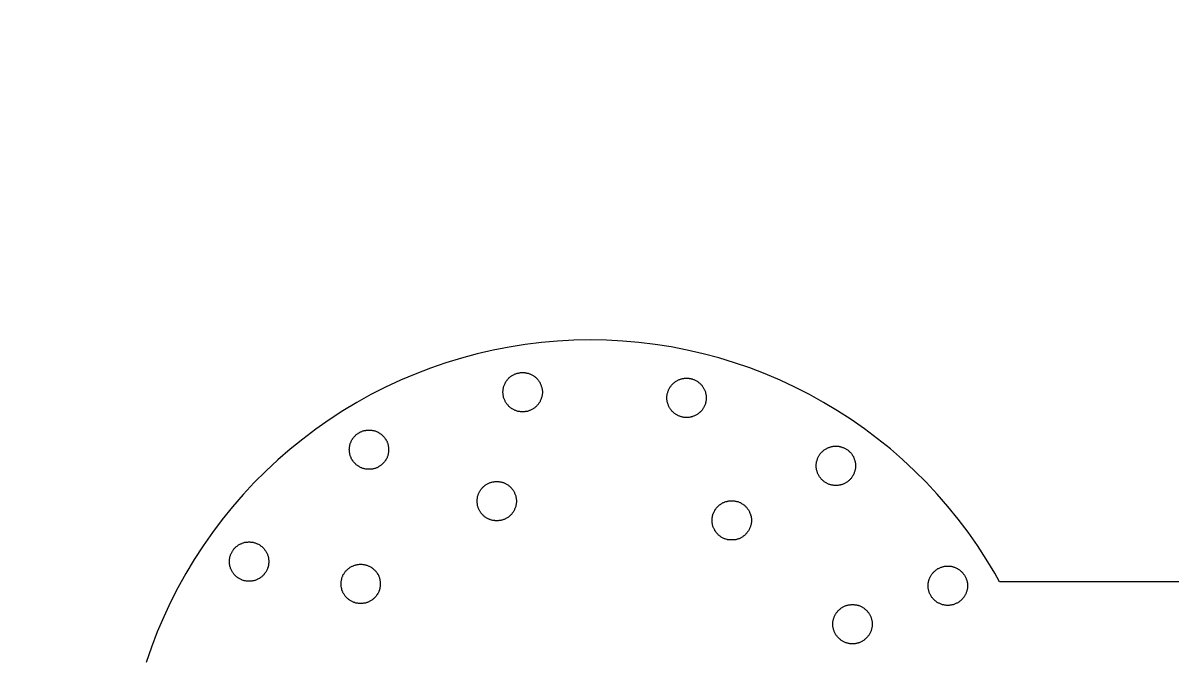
# Model space of a CAD drawing. Extents: x 1225654 to 1325654, y 924838 to 1022543.
# Drawn here: x 1267476 to 1269243, y 993502 to 994480 of the extents above; entities that cross this region are included whole.
import ezdxf

# ---------------------------------------------------------------- set-up
doc = ezdxf.new("R2010")
doc.units = 13

msp = doc.modelspace()

# ---------------------------------------------------------------- linework, layer by layer
msp.add_line((1269719.5, 993620.6), (1268977.5, 993620.6))
msp.add_lwpolyline([(1260678.3, 924838.4), (1290630.1, 924838.4, 6.524121)], format="xyb", close=True)
msp.add_lwpolyline([(1260678.3, 924838.4), (1290630.1, 924838.4, 6.524121)], format="xyb", close=True)
msp.add_lwpolyline([(1268977.5, 993620.6), (1268969.9, 993634.1), (1268956.9, 993655.5), (1268943.3, 993676.6), (1268929, 993697.1), (1268913.9, 993717.2), (1268897.9, 993736.5), (1268881.5, 993755.4), (1268864.4, 993773.9), (1268846.6, 993791.4), (1268828.4, 993808.5), (1268809.5, 993824.9), (1268789.9, 993840.7), (1268769.9, 993855.8), (1268749.4, 993870.2), (1268728.5, 993883.6), (1268706.9, 993896.4), (1268685.1, 993908.6), (1268662.6, 993920.1), (1268640, 993930.7), (1268616.9, 993940.3), (1268593.5, 993949.4), (1268569.9, 993957.4), (1268545.8, 993964.9), (1268521.7, 993971.4), (1268497.2, 993976.8), (1268472.7, 993981.8), (1268447.9, 993985.5), (1268422.9, 993988.7), (1268398, 993990.7), (1268373, 993992.1), (1268348, 993992.6), (1268323, 993992.1), (1268297.8, 993990.7), (1268273.1, 993988.5), (1268248.1, 993985.5), (1268223.4, 993981.5), (1268198.8, 993976.8), (1268174.3, 993971.1), (1268150.3, 993964.6), (1268126.2, 993957.2), (1268102.6, 993949.1), (1268079.1, 993940.1), (1268056.2, 993930.5), (1268033.5, 993919.9), (1268011, 993908.4), (1267989.2, 993896.2), (1267967.8, 993883.4), (1267946.6, 993869.7), (1267926.1, 993855.3), (1267906.1, 993840.2), (1267886.8, 993824.5), (1267867.9, 993808), (1267849.4, 993790.9), (1267831.7, 993773.2), (1267814.7, 993754.9), (1267798.1, 993736), (1267782.4, 993716.5), (1267767.3, 993696.7), (1267752.9, 993676), (1267739.4, 993655), (1267726.3, 993633.7), (1267714.2, 993611.6), (1267703, 993589.3), (1267692.4, 993566.6), (1267682.4, 993543.7), (1267673.5, 993520.3), (1267665.4, 993496.4)])
for points in [[(1268274.5, 993912.2), (1268274.5, 993911.1), (1268274.5, 993910.2), (1268274.2, 993909.1), (1268274.2, 993907.9), (1268274, 993907), (1268273.8, 993905.9), (1268273.5, 993904.8), (1268273.3, 993903.9), (1268272.9, 993902.8), (1268272.6, 993901.9), (1268272.2, 993901), (1268271.8, 993899.8), (1268271.3, 993899), (1268270.9, 993898), (1268270.4, 993897.1), (1268269.9, 993896.2), (1268269.3, 993895.4), (1268268.6, 993894.4), (1268267.9, 993893.5), (1268267.5, 993892.8), (1268266.6, 993892), (1268265.9, 993891.3), (1268265.2, 993890.4), (1268264.6, 993889.7), (1268263.7, 993889), (1268262.7, 993888.4), (1268262.1, 993887.7), (1268261.1, 993887), (1268260.3, 993886.6), (1268259.4, 993886.1), (1268258.5, 993885.4), (1268257.5, 993885), (1268256.5, 993884.6), (1268255.5, 993884.1), (1268254.6, 993883.9), (1268253.5, 993883.4), (1268252.6, 993883.2), (1268251.5, 993882.7), (1268250.6, 993882.5), (1268249.5, 993882.5), (1268248.3, 993882.3), (1268247.4, 993882), (1268246.3, 993882), (1268245.2, 993882), (1268244.3, 993882), (1268243.2, 993882), (1268242.1, 993882), (1268241.1, 993882), (1268240, 993882.3), (1268238.9, 993882.5), (1268238, 993882.5), (1268236.9, 993882.7), (1268236, 993883.2), (1268234.9, 993883.4), (1268233.9, 993883.9), (1268232.8, 993884.1), (1268231.9, 993884.6), (1268231, 993885), (1268229.9, 993885.4), (1268229, 993886.1), (1268228.1, 993886.6), (1268227.2, 993887), (1268226.5, 993887.7), (1268225.6, 993888.4), (1268224.7, 993889), (1268224.1, 993889.7), (1268223.1, 993890.4), (1268222.5, 993891.3), (1268221.8, 993892), (1268221.1, 993892.8), (1268220.5, 993893.5), (1268219.8, 993894.4), (1268219.1, 993895.4), (1268218.6, 993896.2), (1268218, 993897.1), (1268217.5, 993898), (1268217.1, 993899), (1268216.6, 993899.8), (1268216.2, 993901), (1268215.7, 993901.9), (1268215.5, 993902.8), (1268215, 993903.9), (1268214.8, 993904.8), (1268214.6, 993905.9), (1268214.4, 993907), (1268214.2, 993907.9), (1268214.2, 993909.1), (1268214.2, 993910.2), (1268213.9, 993911.1), (1268213.9, 993912.2), (1268213.9, 993913.4), (1268214.2, 993914.2), (1268214.2, 993915.4), (1268214.2, 993916.5), (1268214.4, 993917.4), (1268214.6, 993918.5), (1268214.8, 993919.4), (1268215, 993920.6), (1268215.5, 993921.4), (1268215.7, 993922.6), (1268216.2, 993923.5), (1268216.6, 993924.6), (1268217.1, 993925.5), (1268217.5, 993926.4), (1268218, 993927.3), (1268218.6, 993928.2), (1268219.1, 993929.1), (1268219.8, 993930), (1268220.5, 993930.9), (1268221.1, 993931.6), (1268221.8, 993932.5), (1268222.5, 993933.1), (1268223.1, 993934.1), (1268224.1, 993934.7), (1268224.7, 993935.4), (1268225.6, 993936.1), (1268226.5, 993936.7), (1268227.2, 993937.2), (1268228.1, 993937.9), (1268229, 993938.3), (1268229.9, 993939), (1268231, 993939.4), (1268231.9, 993939.9), (1268232.8, 993940.3), (1268233.9, 993940.6), (1268234.9, 993941), (1268236, 993941.3), (1268236.9, 993941.5), (1268238, 993941.7), (1268238.9, 993941.9), (1268240, 993942.2), (1268241.1, 993942.4), (1268242.1, 993942.4), (1268243.2, 993942.4), (1268244.3, 993942.4), (1268245.2, 993942.4), (1268246.3, 993942.4), (1268247.4, 993942.4), (1268248.3, 993942.2), (1268249.5, 993941.9), (1268250.6, 993941.7), (1268251.5, 993941.5), (1268252.6, 993941.3), (1268253.5, 993941), (1268254.6, 993940.6), (1268255.5, 993940.3), (1268256.5, 993939.9), (1268257.5, 993939.4), (1268258.5, 993939), (1268259.4, 993938.3), (1268260.3, 993937.9), (1268261.1, 993937.2), (1268262.1, 993936.7), (1268262.7, 993936.1), (1268263.7, 993935.4), (1268264.6, 993934.7), (1268265.2, 993934.1), (1268265.9, 993933.1), (1268266.6, 993932.5), (1268267.5, 993931.6), (1268267.9, 993930.9), (1268268.6, 993930), (1268269.3, 993929.1), (1268269.9, 993928.2), (1268270.4, 993927.3), (1268270.9, 993926.4), (1268271.3, 993925.5), (1268271.8, 993924.6), (1268272.2, 993923.5), (1268272.6, 993922.6), (1268272.9, 993921.4), (1268273.3, 993920.6), (1268273.5, 993919.4), (1268273.8, 993918.5), (1268274, 993917.4), (1268274.2, 993916.5), (1268274.2, 993915.4), (1268274.5, 993914.2), (1268274.5, 993913.4), (1268274.5, 993912.2), (1268274.5, 993912.2)], [(1268526.4, 993903.4), (1268526.4, 993902.6), (1268526.4, 993901.4), (1268526.2, 993900.3), (1268526.2, 993899.2), (1268526, 993898.3), (1268525.7, 993897.1), (1268525.5, 993896.2), (1268525.3, 993895.1), (1268525.1, 993894.2), (1268524.7, 993893.1), (1268524.2, 993892.2), (1268524, 993891.3), (1268523.5, 993890.2), (1268522.8, 993889.2), (1268522.4, 993888.4), (1268521.9, 993887.5), (1268521.3, 993886.6), (1268520.6, 993885.6), (1268520.1, 993884.8), (1268519.5, 993884.1), (1268518.8, 993883.2), (1268517.9, 993882.5), (1268517.2, 993881.9), (1268516.5, 993881), (1268515.6, 993880.3), (1268514.7, 993879.6), (1268514.1, 993878.9), (1268513.2, 993878.4), (1268512.3, 993877.8), (1268511.3, 993877.4), (1268510.5, 993876.9), (1268509.6, 993876.2), (1268508.4, 993875.8), (1268507.5, 993875.5), (1268506.7, 993875.1), (1268505.5, 993874.7), (1268504.6, 993874.4), (1268503.5, 993874.2), (1268502.6, 993874), (1268501.5, 993873.8), (1268500.4, 993873.5), (1268499.5, 993873.5), (1268498.3, 993873.3), (1268497.2, 993873.3), (1268496.3, 993873.3), (1268495.2, 993873.3), (1268494, 993873.3), (1268493.2, 993873.5), (1268492, 993873.5), (1268490.9, 993873.8), (1268490, 993874), (1268488.9, 993874.2), (1268488, 993874.4), (1268486.8, 993874.7), (1268486, 993875.1), (1268484.8, 993875.5), (1268483.9, 993875.8), (1268483, 993876.2), (1268482.1, 993876.9), (1268481.2, 993877.4), (1268480.3, 993877.8), (1268479.4, 993878.4), (1268478.5, 993878.9), (1268477.6, 993879.6), (1268476.7, 993880.3), (1268476, 993881), (1268475.2, 993881.9), (1268474.5, 993882.5), (1268473.8, 993883.2), (1268473.1, 993884.1), (1268472.4, 993884.8), (1268471.8, 993885.6), (1268471.1, 993886.6), (1268470.7, 993887.5), (1268470, 993888.4), (1268469.5, 993889.2), (1268469.1, 993890.2), (1268468.6, 993891.3), (1268468.2, 993892.2), (1268467.7, 993893.1), (1268467.5, 993894.2), (1268467.3, 993895.1), (1268466.8, 993896.2), (1268466.6, 993897.1), (1268466.4, 993898.3), (1268466.4, 993899.2), (1268466.1, 993900.3), (1268466.1, 993901.4), (1268465.9, 993902.6), (1268465.9, 993903.4), (1268465.9, 993904.6), (1268466.1, 993905.7), (1268466.1, 993906.6), (1268466.4, 993907.7), (1268466.4, 993908.8), (1268466.6, 993909.8), (1268466.8, 993910.8), (1268467.3, 993911.8), (1268467.5, 993912.9), (1268467.7, 993913.8), (1268468.2, 993914.9), (1268468.6, 993915.8), (1268469.1, 993916.7), (1268469.5, 993917.6), (1268470, 993918.5), (1268470.7, 993919.4), (1268471.1, 993920.3), (1268471.8, 993921.2), (1268472.4, 993922.1), (1268473.1, 993923), (1268473.8, 993923.7), (1268474.5, 993924.6), (1268475.2, 993925.3), (1268476, 993925.9), (1268476.7, 993926.6), (1268477.6, 993927.3), (1268478.5, 993928), (1268479.4, 993928.6), (1268480.3, 993929.1), (1268481.2, 993929.8), (1268482.1, 993930.2), (1268483, 993930.7), (1268483.9, 993931.1), (1268484.8, 993931.6), (1268486, 993931.8), (1268486.8, 993932.2), (1268488, 993932.5), (1268488.9, 993932.9), (1268490, 993933.1), (1268490.9, 993933.4), (1268492, 993933.4), (1268493.2, 993933.6), (1268494, 993933.6), (1268495.2, 993933.8), (1268496.3, 993933.8), (1268497.2, 993933.8), (1268498.3, 993933.6), (1268499.5, 993933.6), (1268500.4, 993933.4), (1268501.5, 993933.4), (1268502.6, 993933.1), (1268503.5, 993932.9), (1268504.6, 993932.5), (1268505.5, 993932.2), (1268506.7, 993931.8), (1268507.5, 993931.6), (1268508.4, 993931.1), (1268509.6, 993930.7), (1268510.5, 993930.2), (1268511.3, 993929.8), (1268512.3, 993929.1), (1268513.2, 993928.6), (1268514.1, 993928), (1268514.7, 993927.3), (1268515.6, 993926.6), (1268516.5, 993925.9), (1268517.2, 993925.3), (1268517.9, 993924.6), (1268518.8, 993923.7), (1268519.5, 993923), (1268520.1, 993922.1), (1268520.6, 993921.2), (1268521.3, 993920.3), (1268521.9, 993919.4), (1268522.4, 993918.5), (1268522.8, 993917.6), (1268523.5, 993916.7), (1268524, 993915.8), (1268524.2, 993914.9), (1268524.7, 993913.8), (1268525.1, 993912.9), (1268525.3, 993911.8), (1268525.5, 993910.8), (1268525.7, 993909.8), (1268526, 993908.8), (1268526.2, 993907.7), (1268526.2, 993906.6), (1268526.4, 993905.7), (1268526.4, 993904.6), (1268526.4, 993903.4), (1268526.4, 993903.4)], [(1268038.2, 993823.8), (1268038.2, 993822.7), (1268038.2, 993821.8), (1268038.2, 993820.7), (1268038, 993819.5), (1268037.7, 993818.6), (1268037.5, 993817.5), (1268037.3, 993816.4), (1268037.1, 993815.5), (1268036.8, 993814.3), (1268036.4, 993813.5), (1268036, 993812.6), (1268035.7, 993811.4), (1268035.3, 993810.5), (1268034.8, 993809.6), (1268034.1, 993808.7), (1268033.7, 993807.8), (1268033, 993806.9), (1268032.5, 993806), (1268031.9, 993805.1), (1268031.2, 993804.4), (1268030.5, 993803.5), (1268029.9, 993802.9), (1268028.9, 993802), (1268028.3, 993801.3), (1268027.4, 993800.6), (1268026.7, 993799.9), (1268025.8, 993799.3), (1268024.9, 993798.8), (1268024, 993798.2), (1268023.1, 993797.7), (1268022.2, 993797), (1268021.3, 993796.5), (1268020.4, 993796.1), (1268019.3, 993795.7), (1268018.4, 993795.5), (1268017.3, 993795), (1268016.4, 993794.8), (1268015.2, 993794.5), (1268014.4, 993794.3), (1268013.2, 993794.1), (1268012.3, 993793.9), (1268011.2, 993793.6), (1268010.1, 993793.6), (1268009.2, 993793.6), (1268008, 993793.6), (1268006.9, 993793.6), (1268006, 993793.6), (1268004.9, 993793.6), (1268003.8, 993793.9), (1268002.9, 993794.1), (1268001.7, 993794.3), (1268000.6, 993794.5), (1267999.7, 993794.8), (1267998.6, 993795), (1267997.7, 993795.5), (1267996.8, 993795.7), (1267995.7, 993796.1), (1267994.8, 993796.5), (1267993.9, 993797), (1267993, 993797.7), (1267992.1, 993798.2), (1267991.2, 993798.8), (1267990.3, 993799.3), (1267989.4, 993799.9), (1267988.5, 993800.6), (1267987.8, 993801.3), (1267987.1, 993802), (1267986.2, 993802.9), (1267985.6, 993803.5), (1267984.9, 993804.4), (1267984.2, 993805.1), (1267983.5, 993806), (1267982.8, 993806.9), (1267982.4, 993807.8), (1267981.7, 993808.7), (1267981.3, 993809.6), (1267980.8, 993810.5), (1267980.4, 993811.4), (1267979.9, 993812.6), (1267979.7, 993813.5), (1267979.2, 993814.3), (1267979, 993815.5), (1267978.6, 993816.4), (1267978.4, 993817.5), (1267978.4, 993818.6), (1267978.1, 993819.5), (1267977.9, 993820.7), (1267977.9, 993821.8), (1267977.9, 993822.7), (1267977.7, 993823.8), (1267977.9, 993824.9), (1267977.9, 993825.8), (1267977.9, 993827), (1267978.1, 993828.1), (1267978.4, 993829), (1267978.4, 993830.1), (1267978.6, 993831.2), (1267979, 993832.1), (1267979.2, 993833.2), (1267979.7, 993834.2), (1267979.9, 993835.1), (1267980.4, 993836.2), (1267980.8, 993837.1), (1267981.3, 993838), (1267981.7, 993838.9), (1267982.4, 993839.8), (1267982.8, 993840.7), (1267983.5, 993841.6), (1267984.2, 993842.5), (1267984.9, 993843.1), (1267985.6, 993844), (1267986.2, 993844.7), (1267987.1, 993845.6), (1267987.8, 993846.3), (1267988.5, 993847), (1267989.4, 993847.6), (1267990.3, 993848.3), (1267991.2, 993848.8), (1267992.1, 993849.5), (1267993, 993849.9), (1267993.9, 993850.6), (1267994.8, 993851), (1267995.7, 993851.5), (1267996.8, 993851.9), (1267997.7, 993852.2), (1267998.6, 993852.6), (1267999.7, 993852.8), (1268000.6, 993853.1), (1268001.7, 993853.3), (1268002.9, 993853.5), (1268003.8, 993853.7), (1268004.9, 993853.9), (1268006, 993853.9), (1268006.9, 993853.9), (1268008, 993853.9), (1268009.2, 993853.9), (1268010.1, 993853.9), (1268011.2, 993853.9), (1268012.3, 993853.7), (1268013.2, 993853.5), (1268014.4, 993853.3), (1268015.2, 993853.1), (1268016.4, 993852.8), (1268017.3, 993852.6), (1268018.4, 993852.2), (1268019.3, 993851.9), (1268020.4, 993851.5), (1268021.3, 993851), (1268022.2, 993850.6), (1268023.1, 993849.9), (1268024, 993849.5), (1268024.9, 993848.8), (1268025.8, 993848.3), (1268026.7, 993847.6), (1268027.4, 993847), (1268028.3, 993846.3), (1268028.9, 993845.6), (1268029.9, 993844.7), (1268030.5, 993844), (1268031.2, 993843.1), (1268031.9, 993842.5), (1268032.5, 993841.6), (1268033, 993840.7), (1268033.7, 993839.8), (1268034.1, 993838.9), (1268034.8, 993838), (1268035.3, 993837.1), (1268035.7, 993836.2), (1268036, 993835.1), (1268036.4, 993834.2), (1268036.8, 993833.2), (1268037.1, 993832.1), (1268037.3, 993831.2), (1268037.5, 993830.1), (1268037.7, 993829), (1268038, 993828.1), (1268038.2, 993827), (1268038.2, 993825.8), (1268038.2, 993824.9), (1268038.2, 993823.8), (1268038.2, 993823.8)], [(1268755.9, 993799.1), (1268755.9, 993797.9), (1268755.9, 993796.8), (1268755.9, 993795.9), (1268755.7, 993794.8), (1268755.5, 993793.6), (1268755.3, 993792.7), (1268755, 993791.6), (1268754.8, 993790.7), (1268754.6, 993789.6), (1268754.1, 993788.7), (1268753.7, 993787.6), (1268753.5, 993786.7), (1268753, 993785.7), (1268752.6, 993784.9), (1268751.9, 993784), (1268751.4, 993783.1), (1268750.7, 993782.1), (1268750.3, 993781.3), (1268749.7, 993780.4), (1268749, 993779.5), (1268748.3, 993778.8), (1268747.6, 993777.9), (1268746.7, 993777.2), (1268746.1, 993776.5), (1268745.1, 993775.9), (1268744.5, 993775.2), (1268743.5, 993774.5), (1268742.7, 993773.9), (1268741.8, 993773.4), (1268740.9, 993772.7), (1268739.9, 993772.3), (1268739.1, 993771.8), (1268738.2, 993771.3), (1268737, 993770.9), (1268736.1, 993770.5), (1268735, 993770.3), (1268734.1, 993770), (1268733, 993769.6), (1268732.1, 993769.3), (1268731, 993769.1), (1268730.1, 993769.1), (1268729, 993768.9), (1268727.8, 993768.9), (1268726.9, 993768.7), (1268725.8, 993768.7), (1268724.7, 993768.7), (1268723.5, 993768.9), (1268722.6, 993768.9), (1268721.5, 993769.1), (1268720.6, 993769.1), (1268719.5, 993769.3), (1268718.3, 993769.6), (1268717.5, 993770), (1268716.3, 993770.3), (1268715.4, 993770.5), (1268714.3, 993770.9), (1268713.4, 993771.3), (1268712.5, 993771.8), (1268711.6, 993772.3), (1268710.7, 993772.7), (1268709.8, 993773.4), (1268708.9, 993773.9), (1268708, 993774.5), (1268707.1, 993775.2), (1268706.2, 993775.9), (1268705.5, 993776.5), (1268704.6, 993777.2), (1268703.9, 993777.9), (1268703.3, 993778.8), (1268702.6, 993779.5), (1268701.9, 993780.4), (1268701.3, 993781.3), (1268700.6, 993782.1), (1268700.2, 993783.1), (1268699.5, 993784), (1268699, 993784.9), (1268698.6, 993785.7), (1268698.1, 993786.7), (1268697.7, 993787.6), (1268697.4, 993788.7), (1268697, 993789.6), (1268696.8, 993790.7), (1268696.3, 993791.6), (1268696.1, 993792.7), (1268695.9, 993793.6), (1268695.9, 993794.8), (1268695.7, 993795.9), (1268695.7, 993796.8), (1268695.7, 993797.9), (1268695.4, 993799.1), (1268695.7, 993799.9), (1268695.7, 993801.1), (1268695.7, 993802.2), (1268695.9, 993803.1), (1268695.9, 993804.2), (1268696.1, 993805.4), (1268696.3, 993806.3), (1268696.8, 993807.4), (1268697, 993808.3), (1268697.4, 993809.4), (1268697.7, 993810.3), (1268698.1, 993811.2), (1268698.6, 993812.3), (1268699, 993813.2), (1268699.5, 993814.1), (1268700.2, 993815), (1268700.6, 993815.9), (1268701.3, 993816.8), (1268701.9, 993817.7), (1268702.6, 993818.4), (1268703.3, 993819.3), (1268703.9, 993820), (1268704.6, 993820.7), (1268705.5, 993821.5), (1268706.2, 993822.2), (1268707.1, 993822.9), (1268708, 993823.6), (1268708.9, 993824), (1268709.8, 993824.7), (1268710.7, 993825.1), (1268711.6, 993825.6), (1268712.5, 993826.3), (1268713.4, 993826.7), (1268714.3, 993827), (1268715.4, 993827.4), (1268716.3, 993827.9), (1268717.5, 993828.1), (1268718.3, 993828.3), (1268719.5, 993828.5), (1268720.6, 993828.7), (1268721.5, 993829), (1268722.6, 993829), (1268723.5, 993829.2), (1268724.7, 993829.2), (1268725.8, 993829.2), (1268726.9, 993829.2), (1268727.8, 993829.2), (1268729, 993829), (1268730.1, 993829), (1268731, 993828.7), (1268732.1, 993828.5), (1268733, 993828.3), (1268734.1, 993828.1), (1268735, 993827.9), (1268736.1, 993827.4), (1268737, 993827), (1268738.2, 993826.7), (1268739.1, 993826.3), (1268739.9, 993825.6), (1268740.9, 993825.1), (1268741.8, 993824.7), (1268742.7, 993824), (1268743.5, 993823.6), (1268744.5, 993822.9), (1268745.1, 993822.2), (1268746.1, 993821.5), (1268746.7, 993820.7), (1268747.6, 993820), (1268748.3, 993819.3), (1268749, 993818.4), (1268749.7, 993817.7), (1268750.3, 993816.8), (1268750.7, 993815.9), (1268751.4, 993815), (1268751.9, 993814.1), (1268752.6, 993813.2), (1268753, 993812.3), (1268753.5, 993811.2), (1268753.7, 993810.3), (1268754.1, 993809.4), (1268754.6, 993808.3), (1268754.8, 993807.4), (1268755, 993806.3), (1268755.3, 993805.4), (1268755.5, 993804.2), (1268755.7, 993803.1), (1268755.9, 993802.2), (1268755.9, 993801.1), (1268755.9, 993799.9), (1268755.9, 993799.1), (1268755.9, 993799.1)], [(1268234.6, 993744.6), (1268234.6, 993743.7), (1268234.6, 993742.5), (1268234.4, 993741.5), (1268234.4, 993740.5), (1268234.2, 993739.4), (1268233.9, 993738.3), (1268233.7, 993737.4), (1268233.5, 993736.3), (1268233.3, 993735.4), (1268232.8, 993734.3), (1268232.4, 993733.3), (1268231.9, 993732.4), (1268231.7, 993731.3), (1268231, 993730.4), (1268230.6, 993729.5), (1268230.1, 993728.6), (1268229.4, 993727.7), (1268228.8, 993726.8), (1268228.3, 993726.1), (1268227.7, 993725.2), (1268227, 993724.4), (1268226.1, 993723.7), (1268225.4, 993723), (1268224.7, 993722.1), (1268223.8, 993721.4), (1268222.9, 993720.8), (1268222.2, 993720.3), (1268221.4, 993719.6), (1268220.5, 993718.9), (1268219.5, 993718.5), (1268218.6, 993718), (1268217.8, 993717.6), (1268216.6, 993717.2), (1268215.7, 993716.7), (1268214.8, 993716.3), (1268213.7, 993715.8), (1268212.8, 993715.6), (1268211.7, 993715.3), (1268210.8, 993715.1), (1268209.7, 993714.9), (1268208.5, 993714.7), (1268207.6, 993714.7), (1268206.5, 993714.4), (1268205.4, 993714.4), (1268204.4, 993714.4), (1268203.4, 993714.4), (1268202.2, 993714.4), (1268201.3, 993714.7), (1268200.2, 993714.7), (1268199.1, 993714.9), (1268198.2, 993715.1), (1268197, 993715.3), (1268196.2, 993715.6), (1268195, 993715.8), (1268194.1, 993716.3), (1268193, 993716.7), (1268192.1, 993717.2), (1268191.2, 993717.6), (1268190.3, 993718), (1268189.4, 993718.5), (1268188.3, 993718.9), (1268187.6, 993719.6), (1268186.7, 993720.3), (1268185.8, 993720.8), (1268184.9, 993721.4), (1268184.2, 993722.1), (1268183.3, 993723), (1268182.6, 993723.7), (1268182, 993724.4), (1268181.3, 993725.2), (1268180.6, 993726.1), (1268179.9, 993726.8), (1268179.2, 993727.7), (1268178.8, 993728.6), (1268178.2, 993729.5), (1268177.7, 993730.4), (1268177.2, 993731.3), (1268176.8, 993732.4), (1268176.3, 993733.3), (1268175.9, 993734.3), (1268175.6, 993735.4), (1268175.4, 993736.3), (1268175, 993737.4), (1268174.8, 993738.3), (1268174.6, 993739.4), (1268174.6, 993740.5), (1268174.3, 993741.5), (1268174.3, 993742.5), (1268174.1, 993743.7), (1268174.1, 993744.6), (1268174.1, 993745.7), (1268174.3, 993746.8), (1268174.3, 993747.7), (1268174.6, 993748.9), (1268174.6, 993750), (1268174.8, 993750.9), (1268175, 993752), (1268175.4, 993752.9), (1268175.6, 993754), (1268175.9, 993754.9), (1268176.3, 993756.1), (1268176.8, 993756.9), (1268177.2, 993757.9), (1268177.7, 993758.8), (1268178.2, 993759.9), (1268178.8, 993760.8), (1268179.2, 993761.5), (1268179.9, 993762.4), (1268180.6, 993763.3), (1268181.3, 993764.1), (1268182, 993764.8), (1268182.6, 993765.7), (1268183.3, 993766.4), (1268184.2, 993767.1), (1268184.9, 993767.7), (1268185.8, 993768.4), (1268186.7, 993769.1), (1268187.6, 993769.8), (1268188.3, 993770.3), (1268189.4, 993770.9), (1268190.3, 993771.3), (1268191.2, 993771.8), (1268192.1, 993772.3), (1268193, 993772.7), (1268194.1, 993773.2), (1268195, 993773.4), (1268196.2, 993773.9), (1268197, 993774.1), (1268198.2, 993774.3), (1268199.1, 993774.5), (1268200.2, 993774.5), (1268201.3, 993774.7), (1268202.2, 993774.7), (1268203.4, 993774.9), (1268204.4, 993774.9), (1268205.4, 993774.9), (1268206.5, 993774.7), (1268207.6, 993774.7), (1268208.5, 993774.5), (1268209.7, 993774.5), (1268210.8, 993774.3), (1268211.7, 993774.1), (1268212.8, 993773.9), (1268213.7, 993773.4), (1268214.8, 993773.2), (1268215.7, 993772.7), (1268216.6, 993772.3), (1268217.8, 993771.8), (1268218.6, 993771.3), (1268219.5, 993770.9), (1268220.5, 993770.3), (1268221.4, 993769.8), (1268222.2, 993769.1), (1268222.9, 993768.4), (1268223.8, 993767.7), (1268224.7, 993767.1), (1268225.4, 993766.4), (1268226.1, 993765.7), (1268227, 993764.8), (1268227.7, 993764.1), (1268228.3, 993763.3), (1268228.8, 993762.4), (1268229.4, 993761.5), (1268230.1, 993760.8), (1268230.6, 993759.9), (1268231, 993758.8), (1268231.7, 993757.9), (1268231.9, 993756.9), (1268232.4, 993756.1), (1268232.8, 993754.9), (1268233.3, 993754), (1268233.5, 993752.9), (1268233.7, 993752), (1268233.9, 993750.9), (1268234.2, 993750), (1268234.4, 993748.9), (1268234.4, 993747.7), (1268234.6, 993746.8), (1268234.6, 993745.7), (1268234.6, 993744.6), (1268234.6, 993744.6)], [(1268596, 993715.1), (1268596, 993714), (1268595.8, 993713.1), (1268595.8, 993712), (1268595.5, 993710.8), (1268595.5, 993710), (1268595.3, 993708.8), (1268595.1, 993707.7), (1268594.6, 993706.8), (1268594.4, 993705.7), (1268593.9, 993704.8), (1268593.7, 993703.9), (1268593.2, 993702.8), (1268592.8, 993701.9), (1268592.4, 993700.9), (1268591.9, 993700), (1268591.2, 993699.2), (1268590.8, 993698.3), (1268590.1, 993697.3), (1268589.5, 993696.4), (1268588.8, 993695.8), (1268588.1, 993694.9), (1268587.4, 993694.2), (1268586.7, 993693.3), (1268585.9, 993692.6), (1268585.2, 993692), (1268584.3, 993691.3), (1268583.4, 993690.6), (1268582.5, 993689.9), (1268581.6, 993689.5), (1268580.7, 993689), (1268579.8, 993688.4), (1268578.9, 993687.9), (1268578, 993687.5), (1268577.1, 993687), (1268575.9, 993686.8), (1268575.1, 993686.3), (1268573.9, 993686.1), (1268573, 993685.9), (1268571.9, 993685.4), (1268571, 993685.4), (1268569.9, 993685.2), (1268568.7, 993685), (1268567.9, 993685), (1268566.7, 993685), (1268565.6, 993685), (1268564.7, 993685), (1268563.6, 993685), (1268562.4, 993685), (1268561.3, 993685.2), (1268560.4, 993685.4), (1268559.3, 993685.4), (1268558.4, 993685.9), (1268557.3, 993686.1), (1268556.4, 993686.3), (1268555.2, 993686.8), (1268554.3, 993687), (1268553.5, 993687.5), (1268552.3, 993687.9), (1268551.4, 993688.4), (1268550.5, 993689), (1268549.6, 993689.5), (1268548.7, 993689.9), (1268547.8, 993690.6), (1268546.9, 993691.3), (1268546.3, 993692), (1268545.3, 993692.6), (1268544.7, 993693.3), (1268544, 993694.2), (1268543.1, 993694.9), (1268542.4, 993695.8), (1268541.7, 993696.4), (1268541.1, 993697.3), (1268540.6, 993698.3), (1268539.9, 993699.2), (1268539.5, 993700), (1268539.1, 993700.9), (1268538.4, 993701.9), (1268537.9, 993702.8), (1268537.7, 993703.9), (1268537.2, 993704.8), (1268536.8, 993705.7), (1268536.5, 993706.8), (1268536.3, 993707.7), (1268536.1, 993708.8), (1268535.9, 993710), (1268535.7, 993710.8), (1268535.7, 993712), (1268535.5, 993713.1), (1268535.5, 993714), (1268535.5, 993715.1), (1268535.5, 993716.3), (1268535.5, 993717.2), (1268535.7, 993718.3), (1268535.7, 993719.4), (1268535.9, 993720.3), (1268536.1, 993721.4), (1268536.3, 993722.3), (1268536.5, 993723.5), (1268536.8, 993724.4), (1268537.2, 993725.5), (1268537.7, 993726.4), (1268537.9, 993727.5), (1268538.4, 993728.4), (1268539.1, 993729.3), (1268539.5, 993730.2), (1268539.9, 993731.1), (1268540.6, 993732), (1268541.1, 993732.9), (1268541.7, 993733.8), (1268542.4, 993734.5), (1268543.1, 993735.4), (1268544, 993736), (1268544.7, 993736.9), (1268545.3, 993737.6), (1268546.3, 993738.3), (1268546.9, 993739), (1268547.8, 993739.6), (1268548.7, 993740.1), (1268549.6, 993740.8), (1268550.5, 993741.2), (1268551.4, 993741.9), (1268552.3, 993742.4), (1268553.5, 993742.8), (1268554.3, 993743.2), (1268555.2, 993743.5), (1268556.4, 993743.9), (1268557.3, 993744.1), (1268558.4, 993744.4), (1268559.3, 993744.6), (1268560.4, 993744.8), (1268561.3, 993745.1), (1268562.4, 993745.3), (1268563.6, 993745.3), (1268564.7, 993745.3), (1268565.6, 993745.3), (1268566.7, 993745.3), (1268567.9, 993745.3), (1268568.7, 993745.3), (1268569.9, 993745.1), (1268571, 993744.8), (1268571.9, 993744.6), (1268573, 993744.4), (1268573.9, 993744.1), (1268575.1, 993743.9), (1268575.9, 993743.5), (1268577.1, 993743.2), (1268578, 993742.8), (1268578.9, 993742.4), (1268579.8, 993741.9), (1268580.7, 993741.2), (1268581.6, 993740.8), (1268582.5, 993740.1), (1268583.4, 993739.6), (1268584.3, 993739), (1268585.2, 993738.3), (1268585.9, 993737.6), (1268586.7, 993736.9), (1268587.4, 993736), (1268588.1, 993735.4), (1268588.8, 993734.5), (1268589.5, 993733.8), (1268590.1, 993732.9), (1268590.8, 993732), (1268591.2, 993731.1), (1268591.9, 993730.2), (1268592.4, 993729.3), (1268592.8, 993728.4), (1268593.2, 993727.5), (1268593.7, 993726.4), (1268593.9, 993725.5), (1268594.4, 993724.4), (1268594.6, 993723.5), (1268595.1, 993722.3), (1268595.3, 993721.4), (1268595.5, 993720.3), (1268595.5, 993719.4), (1268595.8, 993718.3), (1268595.8, 993717.2), (1268596, 993716.3), (1268596, 993715.1), (1268596, 993715.1)], [(1267853.9, 993651.7), (1267853.9, 993650.8), (1267853.9, 993649.7), (1267853.7, 993648.5), (1267853.7, 993647.6), (1267853.5, 993646.5), (1267853.3, 993645.4), (1267853, 993644.5), (1267852.8, 993643.3), (1267852.3, 993642.5), (1267852.1, 993641.3), (1267851.7, 993640.4), (1267851.2, 993639.5), (1267850.7, 993638.4), (1267850.3, 993637.5), (1267849.9, 993636.6), (1267849.2, 993635.7), (1267848.7, 993634.8), (1267848.1, 993633.9), (1267847.4, 993633.2), (1267846.7, 993632.3), (1267846.1, 993631.4), (1267845.4, 993630.8), (1267844.7, 993630.1), (1267843.8, 993629.2), (1267843.1, 993628.5), (1267842.2, 993627.8), (1267841.3, 993627.4), (1267840.6, 993626.7), (1267839.7, 993626), (1267838.9, 993625.6), (1267837.9, 993625.1), (1267836.8, 993624.5), (1267835.9, 993624.2), (1267835, 993623.8), (1267833.9, 993623.3), (1267833, 993622.9), (1267831.9, 993622.6), (1267831, 993622.4), (1267829.8, 993622.2), (1267828.9, 993622), (1267827.8, 993621.7), (1267826.7, 993621.7), (1267825.8, 993621.5), (1267824.7, 993621.5), (1267823.5, 993621.5), (1267822.6, 993621.5), (1267821.5, 993621.5), (1267820.4, 993621.7), (1267819.5, 993621.7), (1267818.3, 993622), (1267817.3, 993622.2), (1267816.3, 993622.4), (1267815.2, 993622.6), (1267814.3, 993622.9), (1267813.2, 993623.3), (1267812.3, 993623.8), (1267811.4, 993624.2), (1267810.5, 993624.5), (1267809.4, 993625.1), (1267808.5, 993625.6), (1267807.5, 993626), (1267806.7, 993626.7), (1267805.8, 993627.4), (1267805.1, 993627.8), (1267804.2, 993628.5), (1267803.5, 993629.2), (1267802.6, 993630.1), (1267801.9, 993630.8), (1267801.3, 993631.4), (1267800.3, 993632.3), (1267799.9, 993633.2), (1267799.3, 993633.9), (1267798.6, 993634.8), (1267797.9, 993635.7), (1267797.4, 993636.6), (1267797, 993637.5), (1267796.6, 993638.4), (1267796.1, 993639.5), (1267795.7, 993640.4), (1267795.2, 993641.3), (1267795, 993642.5), (1267794.5, 993643.3), (1267794.3, 993644.5), (1267794.1, 993645.4), (1267793.8, 993646.5), (1267793.6, 993647.6), (1267793.6, 993648.5), (1267793.4, 993649.7), (1267793.4, 993650.8), (1267793.4, 993651.7), (1267793.4, 993652.8), (1267793.4, 993653.9), (1267793.6, 993654.8), (1267793.6, 993656), (1267793.8, 993657), (1267794.1, 993658), (1267794.3, 993659.1), (1267794.5, 993660), (1267795, 993661.1), (1267795.2, 993662), (1267795.7, 993663.2), (1267796.1, 993664), (1267796.6, 993664.9), (1267797, 993665.8), (1267797.4, 993666.8), (1267797.9, 993667.8), (1267798.6, 993668.5), (1267799.3, 993669.4), (1267799.9, 993670.4), (1267800.3, 993671.2), (1267801.3, 993671.9), (1267801.9, 993672.8), (1267802.6, 993673.5), (1267803.5, 993674.2), (1267804.2, 993674.8), (1267805.1, 993675.5), (1267805.8, 993676.2), (1267806.7, 993676.9), (1267807.5, 993677.3), (1267808.5, 993678), (1267809.4, 993678.4), (1267810.5, 993678.9), (1267811.4, 993679.3), (1267812.3, 993679.8), (1267813.2, 993680.2), (1267814.3, 993680.5), (1267815.2, 993680.7), (1267816.3, 993681.2), (1267817.3, 993681.4), (1267818.3, 993681.6), (1267819.5, 993681.6), (1267820.4, 993681.8), (1267821.5, 993681.8), (1267822.6, 993682), (1267823.5, 993682), (1267824.7, 993682), (1267825.8, 993681.8), (1267826.7, 993681.8), (1267827.8, 993681.6), (1267828.9, 993681.6), (1267829.8, 993681.4), (1267831, 993681.2), (1267831.9, 993680.7), (1267833, 993680.5), (1267833.9, 993680.2), (1267835, 993679.8), (1267835.9, 993679.3), (1267836.8, 993678.9), (1267837.9, 993678.4), (1267838.9, 993678), (1267839.7, 993677.3), (1267840.6, 993676.9), (1267841.3, 993676.2), (1267842.2, 993675.5), (1267843.1, 993674.8), (1267843.8, 993674.2), (1267844.7, 993673.5), (1267845.4, 993672.8), (1267846.1, 993671.9), (1267846.7, 993671.2), (1267847.4, 993670.4), (1267848.1, 993669.4), (1267848.7, 993668.5), (1267849.2, 993667.8), (1267849.9, 993666.8), (1267850.3, 993665.8), (1267850.7, 993664.9), (1267851.2, 993664), (1267851.7, 993663.2), (1267852.1, 993662), (1267852.3, 993661.1), (1267852.8, 993660), (1267853, 993659.1), (1267853.3, 993658), (1267853.5, 993657), (1267853.7, 993656), (1267853.7, 993654.8), (1267853.9, 993653.9), (1267853.9, 993652.8), (1267853.9, 993651.7), (1267853.9, 993651.7)], [(1268025.3, 993617.5), (1268025.3, 993616.4), (1268025.3, 993615.2), (1268025.3, 993614.3), (1268025.2, 993613.2), (1268024.9, 993612.1), (1268024.9, 993611.2), (1268024.5, 993610.1), (1268024.3, 993609.2), (1268024, 993608), (1268023.6, 993607.1), (1268023.3, 993606), (1268022.9, 993605.1), (1268022.4, 993604.2), (1268022, 993603.3), (1268021.3, 993602.2), (1268020.9, 993601.3), (1268020.2, 993600.4), (1268019.7, 993599.7), (1268019.1, 993598.8), (1268018.4, 993597.9), (1268017.7, 993597.2), (1268017.1, 993596.3), (1268016.1, 993595.7), (1268015.5, 993595), (1268014.6, 993594.3), (1268013.9, 993593.6), (1268013, 993592.9), (1268012.1, 993592.3), (1268011.2, 993591.8), (1268010.3, 993591.2), (1268009.4, 993590.7), (1268008.5, 993590.2), (1268007.6, 993589.8), (1268006.5, 993589.3), (1268005.6, 993588.9), (1268004.7, 993588.7), (1268003.6, 993588.2), (1268002.7, 993588), (1268001.5, 993587.8), (1268000.4, 993587.6), (1267999.5, 993587.6), (1267998.4, 993587.3), (1267997.2, 993587.3), (1267996.4, 993587.1), (1267995.2, 993587.1), (1267994.1, 993587.1), (1267993.2, 993587.3), (1267992.1, 993587.3), (1267990.9, 993587.6), (1267990, 993587.6), (1267988.9, 993587.8), (1267988, 993588), (1267986.9, 993588.2), (1267986, 993588.7), (1267984.9, 993588.9), (1267984, 993589.3), (1267982.8, 993589.8), (1267982, 993590.2), (1267981.1, 993590.7), (1267980.1, 993591.2), (1267979.2, 993591.8), (1267978.4, 993592.3), (1267977.5, 993592.9), (1267976.5, 993593.6), (1267975.8, 993594.3), (1267975, 993595), (1267974.3, 993595.7), (1267973.4, 993596.3), (1267972.7, 993597.2), (1267972, 993597.9), (1267971.4, 993598.8), (1267970.7, 993599.7), (1267970.2, 993600.4), (1267969.6, 993601.3), (1267969.1, 993602.2), (1267968.4, 993603.3), (1267968, 993604.2), (1267967.6, 993605.1), (1267967.1, 993606), (1267966.9, 993607.1), (1267966.4, 993608), (1267966.2, 993609.2), (1267966, 993610.1), (1267965.7, 993611.2), (1267965.5, 993612.1), (1267965.3, 993613.2), (1267965, 993614.3), (1267965, 993615.2), (1267965, 993616.4), (1267965, 993617.5), (1267965, 993618.4), (1267965, 993619.5), (1267965, 993620.6), (1267965.3, 993621.5), (1267965.5, 993622.6), (1267965.7, 993623.8), (1267966, 993624.7), (1267966.2, 993625.8), (1267966.4, 993626.7), (1267966.9, 993627.8), (1267967.1, 993628.7), (1267967.6, 993629.6), (1267968, 993630.8), (1267968.4, 993631.7), (1267969.1, 993632.5), (1267969.6, 993633.4), (1267970.2, 993634.4), (1267970.7, 993635.3), (1267971.4, 993635.9), (1267972, 993636.8), (1267972.7, 993637.7), (1267973.4, 993638.4), (1267974.3, 993639), (1267975, 993639.7), (1267975.8, 993640.6), (1267976.5, 993641.3), (1267977.5, 993641.8), (1267978.4, 993642.5), (1267979.2, 993643.1), (1267980.1, 993643.6), (1267981.1, 993644), (1267982, 993644.5), (1267982.8, 993644.9), (1267984, 993645.4), (1267984.9, 993645.8), (1267986, 993646.1), (1267986.9, 993646.5), (1267988, 993646.7), (1267988.9, 993646.9), (1267990, 993647.2), (1267990.9, 993647.4), (1267992.1, 993647.4), (1267993.2, 993647.6), (1267994.1, 993647.6), (1267995.2, 993647.6), (1267996.4, 993647.6), (1267997.2, 993647.6), (1267998.4, 993647.4), (1267999.5, 993647.4), (1268000.4, 993647.2), (1268001.5, 993646.9), (1268002.7, 993646.7), (1268003.6, 993646.5), (1268004.7, 993646.1), (1268005.6, 993645.8), (1268006.5, 993645.4), (1268007.6, 993644.9), (1268008.5, 993644.5), (1268009.4, 993644), (1268010.3, 993643.6), (1268011.2, 993643.1), (1268012.1, 993642.5), (1268013, 993641.8), (1268013.9, 993641.3), (1268014.6, 993640.6), (1268015.5, 993639.7), (1268016.1, 993639), (1268017.1, 993638.4), (1268017.7, 993637.7), (1268018.4, 993636.8), (1268019.1, 993635.9), (1268019.7, 993635.3), (1268020.2, 993634.4), (1268020.9, 993633.4), (1268021.3, 993632.5), (1268022, 993631.7), (1268022.4, 993630.8), (1268022.9, 993629.6), (1268023.3, 993628.7), (1268023.6, 993627.8), (1268024, 993626.7), (1268024.3, 993625.8), (1268024.5, 993624.7), (1268024.9, 993623.8), (1268024.9, 993622.6), (1268025.2, 993621.5), (1268025.3, 993620.6), (1268025.3, 993619.5), (1268025.3, 993618.4), (1268025.3, 993617.5), (1268025.3, 993617.5)], [(1268928.1, 993614.5), (1268928.1, 993613.7), (1268928.1, 993612.5), (1268927.9, 993611.4), (1268927.9, 993610.5), (1268927.6, 993609.4), (1268927.4, 993608.2), (1268927.2, 993607.3), (1268926.9, 993606.2), (1268926.5, 993605.3), (1268926.3, 993604.2), (1268925.8, 993603.3), (1268925.4, 993602.4), (1268924.9, 993601.3), (1268924.5, 993600.4), (1268924, 993599.5), (1268923.6, 993598.6), (1268922.9, 993597.7), (1268922.2, 993596.8), (1268921.6, 993596.1), (1268921.1, 993595.2), (1268920.2, 993594.3), (1268919.5, 993593.6), (1268918.8, 993592.9), (1268918, 993592.1), (1268917.3, 993591.4), (1268916.4, 993590.7), (1268915.7, 993590.2), (1268914.8, 993589.6), (1268913.9, 993588.9), (1268913, 993588.5), (1268912.1, 993588), (1268911, 993587.6), (1268910.1, 993587.1), (1268909.2, 993586.6), (1268908.3, 993586.2), (1268907.2, 993586), (1268906.3, 993585.5), (1268905.1, 993585.3), (1268904, 993585.1), (1268903.1, 993584.9), (1268902, 993584.6), (1268901.1, 993584.6), (1268900, 993584.4), (1268898.8, 993584.4), (1268897.9, 993584.4), (1268896.8, 993584.4), (1268895.7, 993584.4), (1268894.5, 993584.6), (1268893.6, 993584.6), (1268892.5, 993584.9), (1268891.6, 993585.1), (1268890.5, 993585.3), (1268889.6, 993585.5), (1268888.5, 993586), (1268887.6, 993586.2), (1268886.4, 993586.6), (1268885.6, 993587.1), (1268884.6, 993587.6), (1268883.5, 993588), (1268882.6, 993588.5), (1268881.7, 993588.9), (1268880.8, 993589.6), (1268880.1, 993590.2), (1268879.2, 993590.7), (1268878.4, 993591.4), (1268877.7, 993592.1), (1268876.8, 993592.9), (1268876.1, 993593.6), (1268875.4, 993594.3), (1268874.8, 993595.2), (1268874.1, 993596.1), (1268873.4, 993596.8), (1268872.7, 993597.7), (1268872.2, 993598.6), (1268871.6, 993599.5), (1268871.2, 993600.4), (1268870.7, 993601.3), (1268870.2, 993602.4), (1268869.8, 993603.3), (1268869.3, 993604.2), (1268869.1, 993605.3), (1268868.6, 993606.2), (1268868.4, 993607.3), (1268868.2, 993608.2), (1268868, 993609.4), (1268867.8, 993610.5), (1268867.8, 993611.4), (1268867.6, 993612.5), (1268867.6, 993613.7), (1268867.6, 993614.5), (1268867.6, 993615.7), (1268867.6, 993616.8), (1268867.8, 993617.7), (1268867.8, 993618.8), (1268868, 993620), (1268868.2, 993620.9), (1268868.4, 993622), (1268868.6, 993622.9), (1268869.1, 993624), (1268869.3, 993624.9), (1268869.8, 993626), (1268870.2, 993626.9), (1268870.7, 993627.8), (1268871.2, 993628.7), (1268871.6, 993629.8), (1268872.2, 993630.8), (1268872.7, 993631.4), (1268873.4, 993632.3), (1268874.1, 993633.2), (1268874.8, 993634.1), (1268875.4, 993634.8), (1268876.1, 993635.7), (1268876.8, 993636.4), (1268877.7, 993637), (1268878.4, 993637.7), (1268879.2, 993638.4), (1268880.1, 993639), (1268880.8, 993639.7), (1268881.7, 993640.2), (1268882.6, 993640.9), (1268883.5, 993641.3), (1268884.6, 993641.8), (1268885.6, 993642.2), (1268886.4, 993642.6), (1268887.6, 993643.1), (1268888.5, 993643.3), (1268889.6, 993643.8), (1268890.5, 993644), (1268891.6, 993644.2), (1268892.5, 993644.5), (1268893.6, 993644.5), (1268894.5, 993644.7), (1268895.7, 993644.7), (1268896.8, 993644.9), (1268897.9, 993644.9), (1268898.8, 993644.9), (1268900, 993644.7), (1268901.1, 993644.7), (1268902, 993644.5), (1268903.1, 993644.5), (1268904, 993644.2), (1268905.1, 993644), (1268906.3, 993643.8), (1268907.2, 993643.3), (1268908.3, 993643.1), (1268909.2, 993642.6), (1268910.1, 993642.2), (1268911, 993641.8), (1268912.1, 993641.3), (1268913, 993640.9), (1268913.9, 993640.2), (1268914.8, 993639.7), (1268915.7, 993639), (1268916.4, 993638.4), (1268917.3, 993637.7), (1268918, 993637), (1268918.8, 993636.4), (1268919.5, 993635.7), (1268920.2, 993634.8), (1268921.1, 993634.1), (1268921.6, 993633.2), (1268922.2, 993632.3), (1268922.9, 993631.4), (1268923.6, 993630.8), (1268924, 993629.8), (1268924.5, 993628.7), (1268924.9, 993627.8), (1268925.4, 993626.9), (1268925.8, 993626), (1268926.3, 993624.9), (1268926.5, 993624), (1268926.9, 993622.9), (1268927.2, 993622), (1268927.4, 993620.9), (1268927.6, 993620), (1268927.9, 993618.8), (1268927.9, 993617.7), (1268928.1, 993616.8), (1268928.1, 993615.7), (1268928.1, 993614.5), (1268928.1, 993614.5)], [(1268781.6, 993555.6), (1268781.6, 993554.5), (1268781.6, 993553.3), (1268781.4, 993552.5), (1268781.4, 993551.3), (1268781.2, 993550.2), (1268780.9, 993549.3), (1268780.7, 993548.2), (1268780.5, 993547.3), (1268780, 993546.1), (1268779.8, 993545.3), (1268779.3, 993544.1), (1268778.9, 993543.2), (1268778.5, 993542.3), (1268778, 993541.2), (1268777.6, 993540.3), (1268776.9, 993539.4), (1268776.4, 993538.5), (1268775.7, 993537.8), (1268775.1, 993536.9), (1268774.4, 993536), (1268773.7, 993535.4), (1268773, 993534.5), (1268772.3, 993533.8), (1268771.5, 993533.1), (1268770.8, 993532.4), (1268769.9, 993531.8), (1268769, 993531.1), (1268768.3, 993530.4), (1268767.4, 993529.9), (1268766.5, 993529.3), (1268765.6, 993528.8), (1268764.5, 993528.3), (1268763.6, 993527.9), (1268762.7, 993527.5), (1268761.5, 993527), (1268760.7, 993526.8), (1268759.8, 993526.3), (1268758.6, 993526.1), (1268757.5, 993525.9), (1268756.6, 993525.7), (1268755.5, 993525.4), (1268754.6, 993525.4), (1268753.5, 993525.4), (1268752.3, 993525.2), (1268751.2, 993525.2), (1268750.3, 993525.2), (1268749.2, 993525.4), (1268748.1, 993525.4), (1268747.1, 993525.4), (1268746.1, 993525.7), (1268745.1, 993525.9), (1268744, 993526.1), (1268742.9, 993526.3), (1268742, 993526.8), (1268741.1, 993527), (1268739.9, 993527.5), (1268739.1, 993527.9), (1268738.2, 993528.3), (1268737, 993528.8), (1268736.1, 993529.3), (1268735.3, 993529.9), (1268734.3, 993530.4), (1268733.4, 993531.1), (1268732.7, 993531.8), (1268731.9, 993532.4), (1268731.2, 993533.1), (1268730.3, 993533.8), (1268729.6, 993534.5), (1268729, 993535.4), (1268728.3, 993536), (1268727.6, 993536.9), (1268726.9, 993537.8), (1268726.2, 993538.5), (1268725.5, 993539.4), (1268725.1, 993540.3), (1268724.7, 993541.2), (1268724.2, 993542.3), (1268723.8, 993543.2), (1268723.3, 993544.1), (1268722.9, 993545.3), (1268722.6, 993546.1), (1268722.2, 993547.3), (1268721.9, 993548.2), (1268721.8, 993549.3), (1268721.5, 993550.2), (1268721.3, 993551.3), (1268721.3, 993552.5), (1268721.1, 993553.3), (1268721.1, 993554.5), (1268721.1, 993555.6), (1268721.1, 993556.5), (1268721.1, 993557.6), (1268721.3, 993558.7), (1268721.3, 993559.7), (1268721.5, 993560.7), (1268721.8, 993561.9), (1268721.9, 993562.8), (1268722.2, 993563.9), (1268722.6, 993564.8), (1268722.9, 993565.9), (1268723.3, 993566.9), (1268723.8, 993567.7), (1268724.2, 993568.9), (1268724.7, 993569.8), (1268725.1, 993570.7), (1268725.5, 993571.6), (1268726.2, 993572.5), (1268726.9, 993573.4), (1268727.6, 993574.1), (1268728.3, 993574.9), (1268729, 993575.8), (1268729.6, 993576.5), (1268730.3, 993577.2), (1268731.2, 993577.9), (1268731.9, 993578.8), (1268732.7, 993579.2), (1268733.4, 993579.9), (1268734.3, 993580.6), (1268735.3, 993581.3), (1268736.1, 993581.7), (1268737, 993582.1), (1268738.2, 993582.6), (1268739.1, 993583), (1268739.9, 993583.5), (1268741.1, 993584), (1268742, 993584.2), (1268742.9, 993584.6), (1268744, 993584.9), (1268745.1, 993585.1), (1268746.1, 993585.3), (1268747.1, 993585.5), (1268748.1, 993585.5), (1268749.2, 993585.7), (1268750.3, 993585.7), (1268751.2, 993585.7), (1268752.3, 993585.7), (1268753.5, 993585.7), (1268754.6, 993585.5), (1268755.5, 993585.5), (1268756.6, 993585.3), (1268757.5, 993585.1), (1268758.6, 993584.9), (1268759.8, 993584.6), (1268760.7, 993584.2), (1268761.5, 993584), (1268762.7, 993583.5), (1268763.6, 993583), (1268764.5, 993582.6), (1268765.6, 993582.1), (1268766.5, 993581.7), (1268767.4, 993581.3), (1268768.3, 993580.6), (1268769, 993579.9), (1268769.9, 993579.2), (1268770.8, 993578.8), (1268771.5, 993577.9), (1268772.3, 993577.2), (1268773, 993576.5), (1268773.7, 993575.8), (1268774.4, 993574.9), (1268775.1, 993574.1), (1268775.7, 993573.4), (1268776.4, 993572.5), (1268776.9, 993571.6), (1268777.6, 993570.7), (1268778, 993569.8), (1268778.5, 993568.9), (1268778.9, 993567.7), (1268779.3, 993566.9), (1268779.8, 993565.9), (1268780, 993564.8), (1268780.5, 993563.9), (1268780.7, 993562.8), (1268780.9, 993561.9), (1268781.2, 993560.7), (1268781.4, 993559.7), (1268781.4, 993558.7), (1268781.6, 993557.6), (1268781.6, 993556.5), (1268781.6, 993555.6), (1268781.6, 993555.6)]]:
    msp.add_lwpolyline(points, close=True)

doc.saveas('drawing.dxf')
